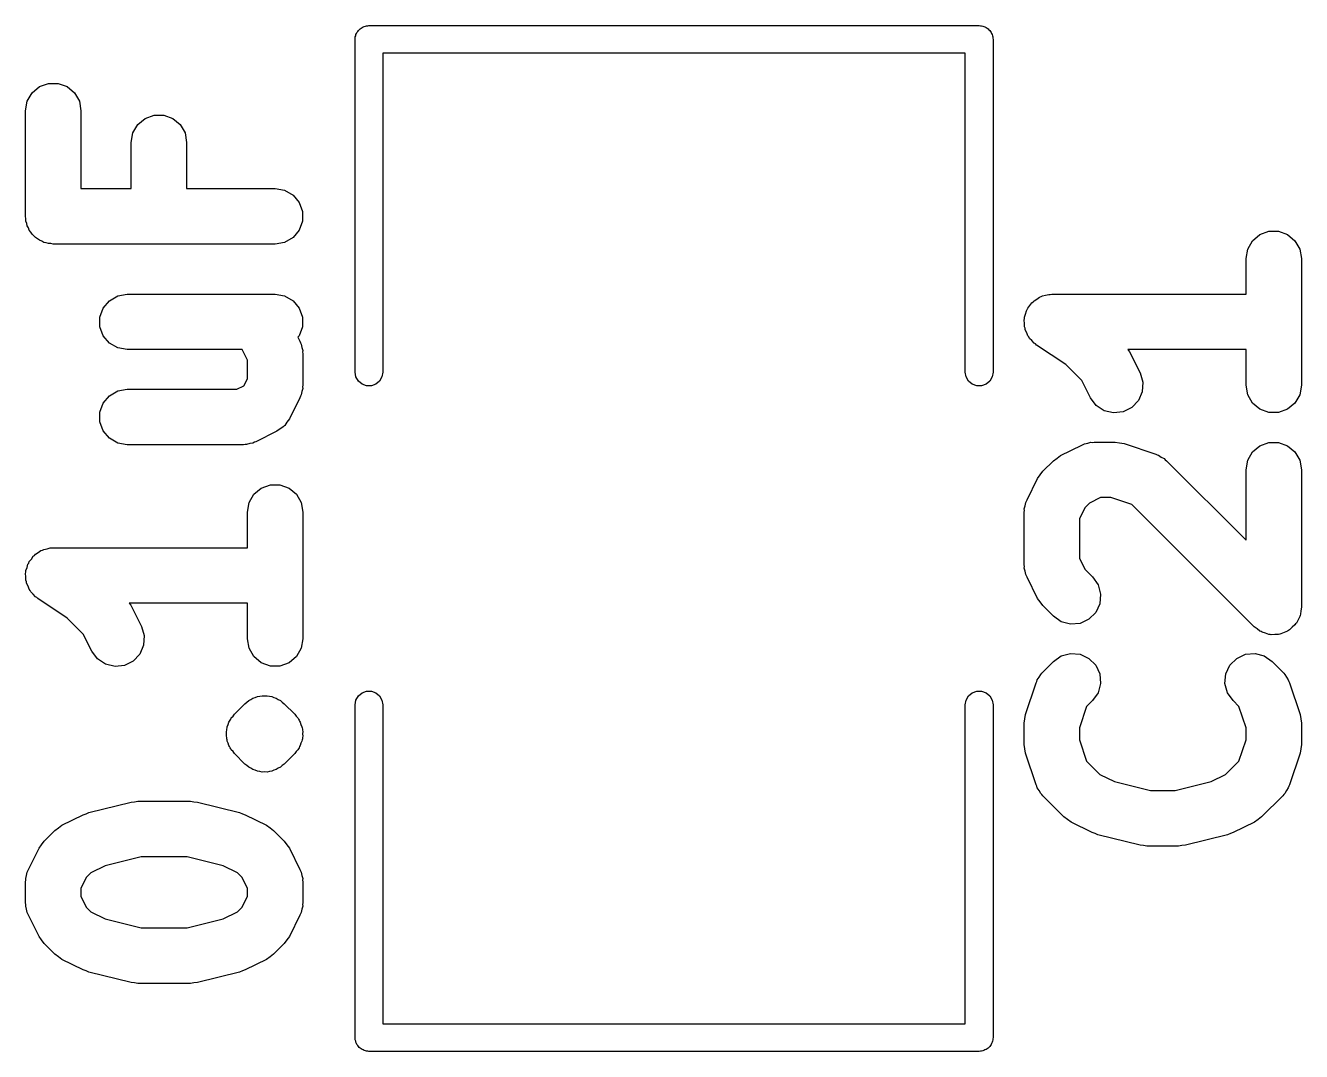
# Model space of a CAD drawing. Extents: x 51 to 137, y -158 to -25.
# Drawn here: x 87.45 to 93.3, y -100.53 to -95.83 of the extents above; entities that cross this region are included whole.
import ezdxf

# ---------------------------------------------------------------- set-up
doc = ezdxf.new("R2010")
doc.units = 0
doc.header["$MEASUREMENT"] = 0
doc.layers.add('BLACK', color=7, linetype='CONTINUOUS')

msp = doc.modelspace()

# ---------------------------------------------------------------- linework, layer by layer
at = {"layer": 'Black'}
for p, q in [((88.9701, -95.8687), (88.972, -95.8635)), ((88.972, -95.8635), (88.9756, -95.8592)), ((88.9756, -95.8592), (88.9784, -95.8544)), ((88.9784, -95.8544), (88.9826, -95.8508)), ((88.9826, -95.8508), (88.9862, -95.8466)), ((88.9862, -95.8466), (88.991, -95.8438)), ((88.991, -95.8438), (88.9952, -95.8402)), ((88.9952, -95.8402), (89.0005, -95.8383)), ((89.0005, -95.8383), (89.0053, -95.8355)), ((89.0053, -95.8355), (89.0108, -95.8346)), ((89.0108, -95.8346), (89.016, -95.8327)), ((89.016, -95.8327), (89.0215, -95.8327)), ((89.0215, -95.8327), (89.027, -95.8317)), ((89.027, -95.8317), (91.821, -95.8317)), ((91.821, -95.8317), (91.8265, -95.8327)), ((91.8265, -95.8327), (91.832, -95.8327)), ((91.832, -95.8327), (91.8372, -95.8346)), ((91.8372, -95.8346), (91.8427, -95.8355)), ((91.8427, -95.8355), (91.8475, -95.8383)), ((91.8475, -95.8383), (91.8528, -95.8402)), ((91.8528, -95.8402), (91.857, -95.8438)), ((91.857, -95.8438), (91.8618, -95.8466)), ((91.8618, -95.8466), (91.8654, -95.8508)), ((91.8654, -95.8508), (91.8696, -95.8544)), ((91.8696, -95.8544), (91.8724, -95.8592)), ((91.8724, -95.8592), (91.876, -95.8635)), ((91.876, -95.8635), (91.8779, -95.8687)), ((88.9635, -95.8952), (88.9645, -95.8897)), ((88.9635, -97.4192), (88.9635, -95.8952)), ((88.9645, -95.8842), (88.9664, -95.8789)), ((88.9645, -95.8897), (88.9645, -95.8842)), ((88.9664, -95.8789), (88.9673, -95.8735)), ((88.9673, -95.8735), (88.9701, -95.8687)), ((91.8779, -95.8687), (91.8807, -95.8735)), ((91.8807, -95.8735), (91.8816, -95.8789)), ((91.8816, -95.8789), (91.8835, -95.8842)), ((91.8835, -95.8842), (91.8835, -95.8897)), ((91.8835, -95.8897), (91.8845, -95.8952)), ((91.8845, -95.8952), (91.8845, -97.4192)), ((91.7575, -95.9587), (89.0905, -95.9587)), ((89.0905, -95.9587), (89.0905, -97.4192)), ((91.7575, -97.4192), (91.7575, -95.9587)), ((87.5181, -96.1118), (87.5596, -96.0967)), ((87.5596, -96.0967), (87.6037, -96.0967)), ((87.6037, -96.0967), (87.6451, -96.1118)), ((87.4623, -96.1783), (87.4843, -96.1401)), ((87.4843, -96.1401), (87.5181, -96.1118)), ((87.6451, -96.1118), (87.6789, -96.1401)), ((87.6789, -96.1401), (87.701, -96.1783)), ((87.4546, -96.2218), (87.4623, -96.1783)), ((87.701, -96.1783), (87.7086, -96.2218)), ((87.4546, -96.7056), (87.4546, -96.2218)), ((87.7086, -96.2218), (87.7086, -96.5786)), ((87.9681, -96.2853), (88.0019, -96.2569)), ((88.0019, -96.2569), (88.0434, -96.2418)), ((88.0434, -96.2418), (88.0875, -96.2418)), ((88.0875, -96.2418), (88.1289, -96.2569)), ((88.1289, -96.2569), (88.1627, -96.2853)), ((87.9384, -96.3669), (87.9461, -96.3235)), ((87.9461, -96.3235), (87.9681, -96.2853)), ((88.1627, -96.2853), (88.1848, -96.3235)), ((88.1848, -96.3235), (88.1924, -96.3669)), ((87.9384, -96.5786), (87.9384, -96.3669)), ((88.1924, -96.3669), (88.1924, -96.5786)), ((87.7086, -96.5786), (87.9384, -96.5786)), ((88.1924, -96.5786), (88.5976, -96.5786)), ((88.5976, -96.5786), (88.6411, -96.5862)), ((88.6411, -96.5862), (88.6793, -96.6083)), ((88.6793, -96.6083), (88.7076, -96.6421)), ((88.7076, -96.6421), (88.7227, -96.6835)), ((88.7227, -96.6835), (88.7227, -96.7276)), ((87.4565, -96.7165), (87.4546, -96.7056)), ((87.4565, -96.7276), (87.4565, -96.7165)), ((87.4603, -96.7381), (87.4565, -96.7276)), ((87.4623, -96.749), (87.4603, -96.7381)), ((88.7227, -96.7276), (88.7076, -96.7691)), ((87.4678, -96.7586), (87.4623, -96.749)), ((87.4716, -96.7691), (87.4678, -96.7586)), ((87.4788, -96.7776), (87.4716, -96.7691)), ((87.4843, -96.7872), (87.4788, -96.7776)), ((87.4928, -96.7944), (87.4843, -96.7872)), ((87.5, -96.8029), (87.4928, -96.7944)), ((88.7076, -96.7691), (88.6793, -96.8029)), ((93.0723, -96.8175), (93.1061, -96.7891)), ((93.1061, -96.7891), (93.1476, -96.774)), ((93.1476, -96.774), (93.1917, -96.774)), ((93.1917, -96.774), (93.2331, -96.7891)), ((93.2331, -96.7891), (93.2669, -96.8175)), ((87.5096, -96.8084), (87.5, -96.8029)), ((87.5181, -96.8156), (87.5096, -96.8084)), ((87.5286, -96.8194), (87.5181, -96.8156)), ((87.5382, -96.8249), (87.5286, -96.8194)), ((87.5491, -96.8268), (87.5382, -96.8249)), ((87.5596, -96.8307), (87.5491, -96.8268)), ((87.5707, -96.8307), (87.5596, -96.8307)), ((87.5816, -96.8326), (87.5707, -96.8307)), ((88.5976, -96.8326), (87.5816, -96.8326)), ((88.6411, -96.8249), (88.5976, -96.8326)), ((88.6793, -96.8029), (88.6411, -96.8249)), ((93.0426, -96.8991), (93.0503, -96.8557)), ((93.0503, -96.8557), (93.0723, -96.8175)), ((93.2669, -96.8175), (93.289, -96.8557)), ((93.289, -96.8557), (93.2966, -96.8991)), ((93.0426, -97.0624), (93.0426, -96.8991)), ((93.2966, -96.8991), (93.2966, -97.4797)), ((87.8103, -97.1259), (87.8387, -97.0921)), ((87.8387, -97.0921), (87.8768, -97.07)), ((87.8768, -97.07), (87.9203, -97.0624)), ((87.9203, -97.0624), (88.5976, -97.0624)), ((88.5976, -97.0624), (88.6411, -97.07)), ((88.6411, -97.07), (88.6793, -97.0921)), ((88.6793, -97.0921), (88.7076, -97.1259)), ((92.0675, -97.0975), (92.072, -97.0921)), ((92.072, -97.0921), (92.0851, -97.0845)), ((92.0851, -97.0845), (92.0973, -97.0755)), ((92.0973, -97.0755), (92.1041, -97.0736)), ((92.1041, -97.0736), (92.1102, -97.07)), ((92.1102, -97.07), (92.1251, -97.0674)), ((92.1251, -97.0674), (92.1397, -97.0632)), ((92.1397, -97.0632), (92.1467, -97.0636)), ((92.1467, -97.0636), (92.1536, -97.0624)), ((92.1536, -97.0624), (93.0426, -97.0624)), ((87.7952, -97.1673), (87.8103, -97.1259)), ((88.7076, -97.1259), (88.7227, -97.1673)), ((92.0337, -97.1531), (92.0373, -97.1384)), ((92.0373, -97.1384), (92.0412, -97.1325)), ((92.0412, -97.1325), (92.0436, -97.1259)), ((92.0436, -97.1259), (92.0534, -97.1143)), ((92.0534, -97.1143), (92.0618, -97.1017)), ((92.0618, -97.1017), (92.0675, -97.0975)), ((87.7952, -97.2114), (87.7952, -97.1673)), ((88.7227, -97.1673), (88.7227, -97.2114)), ((92.0269, -97.1812), (92.0285, -97.1744)), ((92.0285, -97.1963), (92.0269, -97.1812)), ((92.0285, -97.1673), (92.0337, -97.1531)), ((92.0285, -97.1744), (92.0285, -97.1673)), ((92.0285, -97.2114), (92.0285, -97.1963)), ((87.8103, -97.2529), (87.7952, -97.2114)), ((87.8387, -97.2867), (87.8103, -97.2529)), ((88.7076, -97.2529), (88.7021, -97.2595)), ((88.7021, -97.2595), (88.7112, -97.2777)), ((88.7227, -97.2114), (88.7076, -97.2529)), ((92.031, -97.2181), (92.0285, -97.2114)), ((92.0317, -97.2251), (92.031, -97.2181)), ((92.0384, -97.2386), (92.0317, -97.2251)), ((92.0436, -97.2529), (92.0384, -97.2386)), ((92.0482, -97.2583), (92.0436, -97.2529)), ((92.0513, -97.2646), (92.0482, -97.2583)), ((92.0622, -97.2751), (92.0513, -97.2646)), ((87.8768, -97.3087), (87.8387, -97.2867)), ((87.9203, -97.3164), (87.8768, -97.3087)), ((88.4466, -97.3164), (87.9203, -97.3164)), ((88.4706, -97.3645), (88.4466, -97.3164)), ((88.7112, -97.2777), (88.7133, -97.2848)), ((88.7133, -97.2848), (88.717, -97.2911)), ((88.717, -97.2911), (88.7195, -97.3058)), ((88.7195, -97.3058), (88.7238, -97.32)), ((88.7238, -97.32), (88.7233, -97.3273)), ((88.7233, -97.3273), (88.7246, -97.3345)), ((92.072, -97.2867), (92.0622, -97.2751)), ((92.0781, -97.2902), (92.072, -97.2867)), ((92.0832, -97.2951), (92.0781, -97.2902)), ((92.2178, -97.3848), (92.0832, -97.2951)), ((93.0426, -97.3164), (92.5019, -97.3164)), ((92.5019, -97.3164), (92.5091, -97.3261)), ((92.5091, -97.3261), (92.5575, -97.4229)), ((93.0426, -97.4797), (93.0426, -97.3164)), ((88.4706, -97.4497), (88.4706, -97.3645)), ((88.7246, -97.3345), (88.7246, -97.4797)), ((92.2911, -97.4581), (92.2178, -97.3848)), ((88.9673, -97.4409), (88.9635, -97.4192)), ((88.9784, -97.46), (88.9673, -97.4409)), ((89.0867, -97.4409), (89.0756, -97.46)), ((89.0905, -97.4192), (89.0867, -97.4409)), ((91.7613, -97.4409), (91.7575, -97.4192)), ((91.7724, -97.46), (91.7613, -97.4409)), ((91.8807, -97.4409), (91.8696, -97.46)), ((91.8845, -97.4192), (91.8807, -97.4409)), ((92.5575, -97.4229), (92.5701, -97.4652)), ((87.8768, -97.5055), (87.9203, -97.4978)), ((87.9203, -97.4978), (88.4225, -97.4978)), ((88.4225, -97.4978), (88.4546, -97.4818)), ((88.4546, -97.4818), (88.4706, -97.4497)), ((88.7238, -97.4942), (88.7195, -97.5085)), ((88.7246, -97.4797), (88.7233, -97.4869)), ((88.7233, -97.4869), (88.7238, -97.4942)), ((88.9952, -97.4742), (88.9784, -97.46)), ((89.016, -97.4817), (88.9952, -97.4742)), ((89.038, -97.4817), (89.016, -97.4817)), ((89.0587, -97.4742), (89.038, -97.4817)), ((89.0756, -97.46), (89.0587, -97.4742)), ((91.7892, -97.4742), (91.7724, -97.46)), ((91.81, -97.4817), (91.7892, -97.4742)), ((91.832, -97.4817), (91.81, -97.4817)), ((91.8528, -97.4742), (91.832, -97.4817)), ((91.8696, -97.46), (91.8528, -97.4742)), ((92.3303, -97.5365), (92.2911, -97.4581)), ((92.5701, -97.4652), (92.5674, -97.5092)), ((93.0503, -97.5231), (93.0426, -97.4797)), ((93.2966, -97.4797), (93.289, -97.5231)), ((87.7952, -97.6028), (87.8103, -97.5613)), ((87.8103, -97.5613), (87.8387, -97.5275)), ((87.8387, -97.5275), (87.8768, -97.5055)), ((88.7112, -97.5365), (88.6628, -97.6332)), ((88.7133, -97.5295), (88.7112, -97.5365)), ((88.717, -97.5231), (88.7133, -97.5295)), ((88.7195, -97.5085), (88.717, -97.5231)), ((92.3566, -97.5719), (92.3303, -97.5365)), ((92.5499, -97.5497), (92.5196, -97.5817)), ((92.5674, -97.5092), (92.5499, -97.5497)), ((93.0723, -97.5613), (93.0503, -97.5231)), ((93.1061, -97.5897), (93.0723, -97.5613)), ((93.2669, -97.5613), (93.2331, -97.5897)), ((93.289, -97.5231), (93.2669, -97.5613)), ((87.7952, -97.6469), (87.7952, -97.6028)), ((92.3934, -97.5962), (92.3566, -97.5719)), ((92.4363, -97.6064), (92.3934, -97.5962)), ((92.4801, -97.6014), (92.4363, -97.6064)), ((92.5196, -97.5817), (92.4801, -97.6014)), ((93.1476, -97.6047), (93.1061, -97.5897)), ((93.1917, -97.6047), (93.1476, -97.6047)), ((93.2331, -97.5897), (93.1917, -97.6047)), ((87.8103, -97.6883), (87.7952, -97.6469)), ((88.6366, -97.6687), (88.621, -97.6789)), ((88.6386, -97.6658), (88.6366, -97.6687)), ((88.6415, -97.6638), (88.6386, -97.6658)), ((88.6517, -97.6482), (88.6415, -97.6638)), ((88.6628, -97.6332), (88.6517, -97.6482)), ((87.8387, -97.7221), (87.8103, -97.6883)), ((87.8768, -97.7442), (87.8387, -97.7221)), ((88.606, -97.69), (88.5093, -97.7384)), ((88.621, -97.6789), (88.606, -97.69)), ((87.9203, -97.7518), (87.8768, -97.7442)), ((88.4525, -97.7518), (87.9203, -97.7518)), ((88.4597, -97.7505), (88.4525, -97.7518)), ((88.467, -97.751), (88.4597, -97.7505)), ((88.4813, -97.7467), (88.467, -97.751)), ((88.4959, -97.7442), (88.4813, -97.7467)), ((88.5023, -97.7405), (88.4959, -97.7442)), ((88.5093, -97.7384), (88.5023, -97.7405)), ((92.1936, -97.8015), (92.2903, -97.7531)), ((92.2903, -97.7531), (92.2974, -97.751)), ((92.2974, -97.751), (92.3037, -97.7474)), ((92.3037, -97.7474), (92.3184, -97.7448)), ((92.3184, -97.7448), (92.3326, -97.7406)), ((92.3326, -97.7406), (92.3399, -97.741)), ((92.3399, -97.741), (92.3471, -97.7397)), ((92.3471, -97.7397), (92.4439, -97.7397)), ((92.4439, -97.7397), (92.4639, -97.7433)), ((92.4639, -97.7433), (92.4841, -97.7462)), ((92.4841, -97.7462), (92.6292, -97.7946)), ((92.6292, -97.7946), (92.6356, -97.7981)), ((93.0503, -97.8233), (93.0723, -97.7851)), ((93.0723, -97.7851), (93.1061, -97.7567)), ((93.1061, -97.7567), (93.1476, -97.7417)), ((93.1476, -97.7417), (93.1917, -97.7417)), ((93.1917, -97.7417), (93.2331, -97.7567)), ((93.2331, -97.7567), (93.2669, -97.7851)), ((93.2669, -97.7851), (93.289, -97.8233)), ((92.1122, -97.8737), (92.1606, -97.8253)), ((92.1606, -97.8253), (92.1773, -97.8136)), ((92.1773, -97.8136), (92.1936, -97.8015)), ((92.6356, -97.7981), (92.6427, -97.8)), ((92.6427, -97.8), (92.6549, -97.8085)), ((92.6549, -97.8085), (92.668, -97.8156)), ((92.668, -97.8156), (92.6729, -97.8211)), ((92.6729, -97.8211), (92.6789, -97.8253)), ((92.6789, -97.8253), (93.0426, -98.1891)), ((93.0426, -97.8667), (93.0503, -97.8233)), ((93.289, -97.8233), (93.2966, -97.8667)), ((92.04, -98.0035), (92.0884, -97.9067)), ((92.0884, -97.9067), (92.1005, -97.8904)), ((92.1005, -97.8904), (92.1122, -97.8737)), ((93.0426, -98.1891), (93.0426, -97.8667)), ((93.2966, -97.8667), (93.2966, -98.4957)), ((88.5003, -97.9786), (88.5341, -97.9503)), ((88.5341, -97.9503), (88.5756, -97.9352)), ((88.5756, -97.9352), (88.6197, -97.9352)), ((88.6197, -97.9352), (88.6611, -97.9503)), ((88.6611, -97.9503), (88.6949, -97.9786)), ((88.4706, -98.0602), (88.4783, -98.0168)), ((88.4783, -98.0168), (88.5003, -97.9786)), ((88.6949, -97.9786), (88.717, -98.0168)), ((88.717, -98.0168), (88.7246, -98.0602)), ((92.0317, -98.0315), (92.0343, -98.0168)), ((92.0343, -98.0168), (92.0379, -98.0105)), ((92.0379, -98.0105), (92.04, -98.0035)), ((92.3256, -98.0195), (92.3064, -98.0387)), ((92.3771, -97.9937), (92.3256, -98.0195)), ((92.4233, -97.9937), (92.3771, -97.9937)), ((92.5204, -98.0261), (92.4233, -97.9937)), ((93.0798, -98.5855), (92.5204, -98.0261)), ((88.4706, -98.2235), (88.4706, -98.0602)), ((88.7246, -98.0602), (88.7246, -98.6408)), ((92.0266, -98.0602), (92.0279, -98.053)), ((92.0266, -98.3022), (92.0266, -98.0602)), ((92.0275, -98.0457), (92.0317, -98.0315)), ((92.0279, -98.053), (92.0275, -98.0457)), ((92.3064, -98.0387), (92.2806, -98.0902)), ((92.2806, -98.0902), (92.2806, -98.2722)), ((87.4898, -98.2628), (87.4955, -98.2586)), ((87.4955, -98.2586), (87.5, -98.2532)), ((87.5, -98.2532), (87.5131, -98.2457)), ((87.5131, -98.2457), (87.5253, -98.2367)), ((87.5253, -98.2367), (87.5321, -98.2347)), ((87.5321, -98.2347), (87.5382, -98.2312)), ((87.5382, -98.2312), (87.5531, -98.2286)), ((87.5531, -98.2286), (87.5677, -98.2243)), ((87.5677, -98.2243), (87.5747, -98.2248)), ((87.5747, -98.2248), (87.5816, -98.2235)), ((87.5816, -98.2235), (88.4706, -98.2235)), ((87.4565, -98.3285), (87.4617, -98.3142)), ((87.4617, -98.3142), (87.4653, -98.2995)), ((87.4653, -98.2995), (87.4692, -98.2936)), ((87.4692, -98.2936), (87.4716, -98.287)), ((87.4716, -98.287), (87.4814, -98.2754)), ((87.4814, -98.2754), (87.4898, -98.2628)), ((92.0279, -98.3094), (92.0266, -98.3022)), ((92.0275, -98.3167), (92.0279, -98.3094)), ((92.0317, -98.3309), (92.0275, -98.3167)), ((92.2806, -98.2722), (92.3064, -98.3237)), ((87.4549, -98.3424), (87.4565, -98.3355)), ((87.4565, -98.3574), (87.4549, -98.3424)), ((87.4565, -98.3355), (87.4565, -98.3285)), ((87.4565, -98.3726), (87.4565, -98.3574)), ((87.459, -98.3792), (87.4565, -98.3726)), ((87.4597, -98.3862), (87.459, -98.3792)), ((92.0343, -98.3456), (92.0317, -98.3309)), ((92.0379, -98.3519), (92.0343, -98.3456)), ((92.04, -98.3589), (92.0379, -98.3519)), ((92.0884, -98.4557), (92.04, -98.3589)), ((92.3064, -98.3237), (92.3402, -98.3575)), ((92.3402, -98.3575), (92.3655, -98.3936)), ((87.4664, -98.3998), (87.4597, -98.3862)), ((87.4716, -98.414), (87.4664, -98.3998)), ((87.4762, -98.4194), (87.4716, -98.414)), ((87.4793, -98.4257), (87.4762, -98.4194)), ((87.4902, -98.4362), (87.4793, -98.4257)), ((87.5, -98.4478), (87.4902, -98.4362)), ((92.3655, -98.3936), (92.3769, -98.4362)), ((92.3769, -98.4362), (92.3731, -98.4802)), ((87.5061, -98.4513), (87.5, -98.4478)), ((87.5112, -98.4562), (87.5061, -98.4513)), ((87.6458, -98.546), (87.5112, -98.4562)), ((88.4706, -98.4775), (87.9299, -98.4775)), ((87.9299, -98.4775), (87.9371, -98.4873)), ((87.9371, -98.4873), (87.9855, -98.584)), ((88.4706, -98.6408), (88.4706, -98.4775)), ((92.1005, -98.472), (92.0884, -98.4557)), ((92.1122, -98.4887), (92.1005, -98.472)), ((92.1606, -98.5371), (92.1122, -98.4887)), ((92.3731, -98.4802), (92.3544, -98.5201)), ((93.2966, -98.4957), (93.2937, -98.512)), ((87.7191, -98.6193), (87.6458, -98.546)), ((92.1967, -98.5624), (92.1606, -98.5371)), ((92.3232, -98.5513), (92.2833, -98.57)), ((92.3544, -98.5201), (92.3232, -98.5513)), ((93.2807, -98.5535), (93.2737, -98.5685)), ((93.289, -98.5391), (93.2807, -98.5535)), ((93.2899, -98.5336), (93.289, -98.5391)), ((93.2923, -98.5285), (93.2899, -98.5336)), ((93.2937, -98.512), (93.2923, -98.5285)), ((87.9855, -98.584), (87.9981, -98.6263)), ((92.2393, -98.5738), (92.1967, -98.5624)), ((92.2833, -98.57), (92.2393, -98.5738)), ((93.0934, -98.595), (93.0798, -98.5855)), ((93.1061, -98.6057), (93.0934, -98.595)), ((93.1114, -98.6076), (93.1061, -98.6057)), ((93.1159, -98.6108), (93.1114, -98.6076)), ((93.132, -98.6151), (93.1159, -98.6108)), ((93.2175, -98.6113), (93.2025, -98.6183)), ((93.2331, -98.6057), (93.2175, -98.6113)), ((93.2374, -98.6021), (93.2331, -98.6057)), ((93.2425, -98.5997), (93.2374, -98.6021)), ((93.2542, -98.588), (93.2425, -98.5997)), ((93.2669, -98.5773), (93.2542, -98.588)), ((93.2697, -98.5725), (93.2669, -98.5773)), ((93.2737, -98.5685), (93.2697, -98.5725)), ((87.7583, -98.6976), (87.7191, -98.6193)), ((87.9954, -98.6703), (87.9779, -98.7108)), ((87.9981, -98.6263), (87.9954, -98.6703)), ((88.4783, -98.6843), (88.4706, -98.6408)), ((88.7246, -98.6408), (88.717, -98.6843)), ((93.1476, -98.6207), (93.132, -98.6151)), ((93.1532, -98.6207), (93.1476, -98.6207)), ((93.1585, -98.6222), (93.1532, -98.6207)), ((93.1751, -98.6207), (93.1585, -98.6222)), ((93.1917, -98.6207), (93.1751, -98.6207)), ((93.1969, -98.6188), (93.1917, -98.6207)), ((93.2025, -98.6183), (93.1969, -98.6188)), ((87.7846, -98.733), (87.7583, -98.6976)), ((87.9779, -98.7108), (87.9476, -98.7428)), ((88.5003, -98.7225), (88.4783, -98.6843)), ((88.5341, -98.7508), (88.5003, -98.7225)), ((88.6949, -98.7225), (88.6611, -98.7508)), ((88.717, -98.6843), (88.6949, -98.7225)), ((92.1606, -98.7445), (92.1967, -98.7192)), ((92.1967, -98.7192), (92.2393, -98.7078)), ((92.2393, -98.7078), (92.2833, -98.7117)), ((92.2833, -98.7117), (92.3232, -98.7303)), ((93, -98.7303), (93.04, -98.7117)), ((93.04, -98.7117), (93.0839, -98.7078)), ((93.0839, -98.7078), (93.1265, -98.7192)), ((93.1265, -98.7192), (93.1627, -98.7445)), ((87.8214, -98.7573), (87.7846, -98.733)), ((87.8643, -98.7676), (87.8214, -98.7573)), ((87.9081, -98.7625), (87.8643, -98.7676)), ((87.9476, -98.7428), (87.9081, -98.7625)), ((88.5756, -98.7659), (88.5341, -98.7508)), ((88.6197, -98.7659), (88.5756, -98.7659)), ((88.6611, -98.7508), (88.6197, -98.7659)), ((92.1122, -98.7929), (92.1606, -98.7445)), ((92.3232, -98.7303), (92.3544, -98.7615)), ((92.3544, -98.7615), (92.3731, -98.8015)), ((92.9502, -98.8015), (92.9688, -98.7615)), ((92.9688, -98.7615), (93, -98.7303)), ((93.1627, -98.7445), (93.211, -98.7929)), ((92.0331, -98.9877), (92.0815, -98.8426)), ((92.0815, -98.8426), (92.085, -98.8361)), ((92.085, -98.8361), (92.0869, -98.8291)), ((92.0869, -98.8291), (92.0954, -98.8169)), ((92.0954, -98.8169), (92.1025, -98.8038)), ((92.1025, -98.8038), (92.108, -98.7989)), ((92.108, -98.7989), (92.1122, -98.7929)), ((92.3769, -98.8454), (92.3655, -98.888)), ((92.3731, -98.8015), (92.3769, -98.8454)), ((92.9463, -98.8454), (92.9502, -98.8015)), ((92.9578, -98.888), (92.9463, -98.8454)), ((93.211, -98.7929), (93.2152, -98.7989)), ((93.2152, -98.7989), (93.2207, -98.8038)), ((93.2207, -98.8038), (93.2278, -98.8169)), ((93.2278, -98.8169), (93.2363, -98.8291)), ((93.2363, -98.8291), (93.2382, -98.8361)), ((93.2382, -98.8361), (93.2417, -98.8426)), ((93.2417, -98.8426), (93.2901, -98.9877)), ((88.5164, -98.9052), (88.5274, -98.9042)), ((88.5274, -98.9042), (88.5382, -98.9013)), ((88.5382, -98.9013), (88.5492, -98.9023)), ((88.5492, -98.9023), (88.5603, -98.9013)), ((88.5603, -98.9013), (88.571, -98.9042)), ((88.571, -98.9042), (88.5821, -98.9052)), ((88.9673, -98.9215), (88.9784, -98.9024)), ((88.9784, -98.9024), (88.9952, -98.8882)), ((88.9952, -98.8882), (89.016, -98.8807)), ((89.016, -98.8807), (89.038, -98.8807)), ((89.038, -98.8807), (89.0587, -98.8882)), ((89.0587, -98.8882), (89.0756, -98.9024)), ((89.0756, -98.9024), (89.0867, -98.9215)), ((91.7613, -98.9215), (91.7724, -98.9024)), ((91.7724, -98.9024), (91.7892, -98.8882)), ((91.7892, -98.8882), (91.81, -98.8807)), ((91.81, -98.8807), (91.832, -98.8807)), ((91.832, -98.8807), (91.8528, -98.8882)), ((91.8528, -98.8882), (91.8696, -98.9024)), ((91.8696, -98.9024), (91.8807, -98.9215)), ((92.3655, -98.888), (92.3402, -98.9241)), ((92.9831, -98.9241), (92.9578, -98.888)), ((88.4111, -98.9864), (88.4594, -98.9381)), ((88.4594, -98.9381), (88.4685, -98.9317)), ((88.4685, -98.9317), (88.4764, -98.9238)), ((88.4764, -98.9238), (88.4865, -98.9191)), ((88.4865, -98.9191), (88.4956, -98.9128)), ((88.4956, -98.9128), (88.5063, -98.9099)), ((88.5063, -98.9099), (88.5164, -98.9052)), ((88.5821, -98.9052), (88.5922, -98.9099)), ((88.5922, -98.9099), (88.6029, -98.9128)), ((88.6029, -98.9128), (88.612, -98.9191)), ((88.612, -98.9191), (88.6221, -98.9238)), ((88.6221, -98.9238), (88.6299, -98.9317)), ((88.6299, -98.9317), (88.639, -98.9381)), ((88.639, -98.9381), (88.6874, -98.9864)), ((88.9635, -98.9432), (88.9673, -98.9215)), ((88.9635, -100.467), (88.9635, -98.9432)), ((89.0867, -98.9215), (89.0905, -98.9432)), ((89.0905, -98.9432), (89.0905, -100.404)), ((91.7575, -98.9432), (91.7613, -98.9215)), ((91.7575, -100.404), (91.7575, -98.9432)), ((91.8807, -98.9215), (91.8845, -98.9432)), ((91.8845, -98.9432), (91.8845, -100.467)), ((92.313, -98.9513), (92.2806, -99.0485)), ((92.3402, -98.9241), (92.313, -98.9513)), ((93.0102, -98.9513), (92.9831, -98.9241)), ((93.0426, -99.0485), (93.0102, -98.9513)), ((88.3858, -99.0226), (88.389, -99.018)), ((88.389, -99.018), (88.3909, -99.0127)), ((88.3909, -99.0127), (88.3945, -99.0085)), ((88.3945, -99.0085), (88.3968, -99.0034)), ((88.3968, -99.0034), (88.4047, -98.9955)), ((88.4047, -98.9955), (88.4111, -98.9864)), ((88.6874, -98.9864), (88.6938, -98.9955)), ((88.6938, -98.9955), (88.7017, -99.0034)), ((88.7017, -99.0034), (88.704, -99.0085)), ((88.704, -99.0085), (88.7076, -99.0127)), ((88.7076, -99.0127), (88.7095, -99.018)), ((88.7095, -99.018), (88.7127, -99.0226)), ((92.0266, -99.0279), (92.0301, -99.0078)), ((92.0301, -99.0078), (92.0331, -98.9877)), ((93.2901, -98.9877), (93.2931, -99.0078)), ((93.2931, -99.0078), (93.2966, -99.0279)), ((88.3743, -99.0652), (88.3758, -99.0598)), ((88.3753, -99.0762), (88.3743, -99.0652)), ((88.3743, -99.0873), (88.3753, -99.0762)), ((88.3758, -99.0542), (88.3777, -99.0489)), ((88.3758, -99.0598), (88.3758, -99.0542)), ((88.3777, -99.0489), (88.3782, -99.0434)), ((88.3782, -99.0434), (88.3829, -99.0333)), ((88.3829, -99.0333), (88.3858, -99.0226)), ((88.7127, -99.0226), (88.7156, -99.0333)), ((88.7156, -99.0333), (88.7203, -99.0434)), ((88.7203, -99.0434), (88.7208, -99.0489)), ((88.7208, -99.0489), (88.7227, -99.0542)), ((88.7227, -99.0542), (88.7227, -99.0598)), ((88.7227, -99.0598), (88.7241, -99.0652)), ((88.7241, -99.0652), (88.7232, -99.0762)), ((88.7232, -99.0762), (88.7241, -99.0873)), ((92.0266, -99.1246), (92.0266, -99.0279)), ((92.2806, -99.0485), (92.2806, -99.104)), ((93.0426, -99.104), (93.0426, -99.0485)), ((93.2966, -99.0279), (93.2966, -99.1246)), ((88.3758, -99.0927), (88.3743, -99.0873)), ((88.3758, -99.0983), (88.3758, -99.0927)), ((88.3777, -99.1036), (88.3758, -99.0983)), ((88.3782, -99.1091), (88.3777, -99.1036)), ((88.3829, -99.1192), (88.3782, -99.1091)), ((88.3858, -99.1299), (88.3829, -99.1192)), ((88.389, -99.1345), (88.3858, -99.1299)), ((88.3909, -99.1397), (88.389, -99.1345)), ((88.7095, -99.1345), (88.7076, -99.1397)), ((88.7127, -99.1299), (88.7095, -99.1345)), ((88.7156, -99.1192), (88.7127, -99.1299)), ((88.7203, -99.1091), (88.7156, -99.1192)), ((88.7208, -99.1036), (88.7203, -99.1091)), ((88.7227, -99.0983), (88.7208, -99.1036)), ((88.7241, -99.0873), (88.7227, -99.0927)), ((88.7227, -99.0927), (88.7227, -99.0983)), ((92.0301, -99.1447), (92.0266, -99.1246)), ((92.2806, -99.104), (92.313, -99.2012)), ((93.0102, -99.2012), (93.0426, -99.104)), ((93.2966, -99.1246), (93.2931, -99.1447)), ((88.3945, -99.144), (88.3909, -99.1397)), ((88.3968, -99.1491), (88.3945, -99.144)), ((88.4047, -99.1569), (88.3968, -99.1491)), ((88.4111, -99.166), (88.4047, -99.1569)), ((88.4594, -99.2144), (88.4111, -99.166)), ((88.6874, -99.166), (88.639, -99.2144)), ((88.6938, -99.1569), (88.6874, -99.166)), ((88.7017, -99.1491), (88.6938, -99.1569)), ((88.704, -99.144), (88.7017, -99.1491)), ((88.7076, -99.1397), (88.704, -99.144)), ((92.0331, -99.1648), (92.0301, -99.1447)), ((92.0815, -99.3099), (92.0331, -99.1648)), ((93.2901, -99.1648), (93.2417, -99.3099)), ((93.2931, -99.1447), (93.2901, -99.1648)), ((88.4685, -99.2208), (88.4594, -99.2144)), ((88.4764, -99.2287), (88.4685, -99.2208)), ((88.4865, -99.2334), (88.4764, -99.2287)), ((88.4956, -99.2397), (88.4865, -99.2334)), ((88.5063, -99.2426), (88.4956, -99.2397)), ((88.5164, -99.2473), (88.5063, -99.2426)), ((88.5274, -99.2483), (88.5164, -99.2473)), ((88.5382, -99.2511), (88.5274, -99.2483)), ((88.5492, -99.2502), (88.5382, -99.2511)), ((88.5603, -99.2511), (88.5492, -99.2502)), ((88.571, -99.2483), (88.5603, -99.2511)), ((88.5821, -99.2473), (88.571, -99.2483)), ((88.5922, -99.2426), (88.5821, -99.2473)), ((88.6029, -99.2397), (88.5922, -99.2426)), ((88.612, -99.2334), (88.6029, -99.2397)), ((88.6221, -99.2287), (88.612, -99.2334)), ((88.6299, -99.2208), (88.6221, -99.2287)), ((88.639, -99.2144), (88.6299, -99.2208)), ((92.313, -99.2012), (92.374, -99.2622)), ((92.9492, -99.2622), (93.0102, -99.2012)), ((92.085, -99.3164), (92.0815, -99.3099)), ((92.374, -99.2622), (92.4398, -99.2951)), ((92.4398, -99.2951), (92.6047, -99.3363)), ((92.7186, -99.3363), (92.8834, -99.2951)), ((92.8834, -99.2951), (92.9492, -99.2622)), ((93.2417, -99.3099), (93.2382, -99.3164)), ((92.0869, -99.3234), (92.085, -99.3164)), ((92.0954, -99.3356), (92.0869, -99.3234)), ((92.1025, -99.3487), (92.0954, -99.3356)), ((92.108, -99.3536), (92.1025, -99.3487)), ((92.1122, -99.3596), (92.108, -99.3536)), ((92.209, -99.4563), (92.1122, -99.3596)), ((92.6047, -99.3363), (92.7186, -99.3363)), ((93.211, -99.3596), (93.1143, -99.4563)), ((93.2152, -99.3536), (93.211, -99.3596)), ((93.2207, -99.3487), (93.2152, -99.3536)), ((93.2278, -99.3356), (93.2207, -99.3487)), ((93.2363, -99.3234), (93.2278, -99.3356)), ((93.2382, -99.3164), (93.2363, -99.3234)), ((87.7443, -99.4368), (87.9379, -99.3885)), ((87.9379, -99.3885), (87.9534, -99.3874)), ((87.9534, -99.3874), (87.9687, -99.3847)), ((87.9687, -99.3847), (88.2106, -99.3847)), ((88.2106, -99.3847), (88.2259, -99.3874)), ((88.2259, -99.3874), (88.2414, -99.3885)), ((88.2414, -99.3885), (88.4349, -99.4368)), ((87.6216, -99.4948), (87.7183, -99.4465)), ((87.7183, -99.4465), (87.7317, -99.4425)), ((87.7317, -99.4425), (87.7443, -99.4368)), ((88.4349, -99.4368), (88.4476, -99.4425)), ((88.4476, -99.4425), (88.4609, -99.4465)), ((88.4609, -99.4465), (88.5577, -99.4948)), ((92.2256, -99.468), (92.209, -99.4563)), ((92.242, -99.4801), (92.2256, -99.468)), ((92.3387, -99.5285), (92.242, -99.4801)), ((93.0813, -99.4801), (92.9845, -99.5285)), ((93.0976, -99.468), (93.0813, -99.4801)), ((93.1143, -99.4563), (93.0976, -99.468)), ((87.5402, -99.567), (87.5886, -99.5186)), ((87.5886, -99.5186), (87.6053, -99.507)), ((87.6053, -99.507), (87.6216, -99.4948)), ((88.5577, -99.4948), (88.574, -99.507)), ((88.574, -99.507), (88.5907, -99.5186)), ((88.5907, -99.5186), (88.639, -99.567)), ((92.352, -99.5325), (92.3387, -99.5285)), ((92.3647, -99.5381), (92.352, -99.5325)), ((92.5582, -99.5865), (92.3647, -99.5381)), ((92.9585, -99.5381), (92.765, -99.5865)), ((92.9712, -99.5325), (92.9585, -99.5381)), ((92.9845, -99.5285), (92.9712, -99.5325)), ((87.468, -99.6968), (87.5164, -99.6)), ((87.5164, -99.6), (87.5285, -99.5837)), ((87.5285, -99.5837), (87.5402, -99.567)), ((88.639, -99.567), (88.6507, -99.5837)), ((88.6507, -99.5837), (88.6628, -99.6)), ((88.6628, -99.6), (88.7112, -99.6968)), ((92.5737, -99.5876), (92.5582, -99.5865)), ((92.589, -99.5903), (92.5737, -99.5876)), ((92.7342, -99.5903), (92.589, -99.5903)), ((92.7495, -99.5876), (92.7342, -99.5903)), ((92.765, -99.5865), (92.7495, -99.5876)), ((87.9843, -99.6387), (87.8195, -99.6799)), ((88.1949, -99.6387), (87.9843, -99.6387)), ((88.3598, -99.6799), (88.1949, -99.6387)), ((87.4597, -99.7248), (87.4623, -99.7101)), ((87.4623, -99.7101), (87.4659, -99.7038)), ((87.4659, -99.7038), (87.468, -99.6968)), ((87.7536, -99.7128), (87.7344, -99.7321)), ((87.8195, -99.6799), (87.7536, -99.7128)), ((88.4256, -99.7128), (88.3598, -99.6799)), ((88.4449, -99.7321), (88.4256, -99.7128)), ((88.7112, -99.6968), (88.7133, -99.7038)), ((88.7133, -99.7038), (88.717, -99.7101)), ((88.717, -99.7101), (88.7195, -99.7248)), ((87.4546, -99.7536), (87.4559, -99.7464)), ((87.4546, -99.8503), (87.4546, -99.7536)), ((87.4555, -99.7391), (87.4597, -99.7248)), ((87.4559, -99.7464), (87.4555, -99.7391)), ((87.7344, -99.7321), (87.7086, -99.7836)), ((88.4706, -99.7836), (88.4449, -99.7321)), ((88.7195, -99.7248), (88.7238, -99.7391)), ((88.7238, -99.7391), (88.7233, -99.7464)), ((88.7233, -99.7464), (88.7246, -99.7536)), ((88.7246, -99.7536), (88.7246, -99.8503)), ((87.7086, -99.7836), (87.7086, -99.8204)), ((87.7086, -99.8204), (87.7344, -99.8719)), ((88.4449, -99.8719), (88.4706, -99.8204)), ((88.4706, -99.8204), (88.4706, -99.7836)), ((87.4559, -99.8576), (87.4546, -99.8503)), ((87.4555, -99.8649), (87.4559, -99.8576)), ((87.4597, -99.8791), (87.4555, -99.8649)), ((87.4623, -99.8938), (87.4597, -99.8791)), ((87.4659, -99.9001), (87.4623, -99.8938)), ((87.7344, -99.8719), (87.7536, -99.8911)), ((87.7536, -99.8911), (87.8195, -99.924)), ((88.3598, -99.924), (88.4256, -99.8911)), ((88.4256, -99.8911), (88.4449, -99.8719)), ((88.717, -99.8938), (88.7133, -99.9001)), ((88.7195, -99.8791), (88.717, -99.8938)), ((88.7238, -99.8649), (88.7195, -99.8791)), ((88.7246, -99.8503), (88.7233, -99.8576)), ((88.7233, -99.8576), (88.7238, -99.8649)), ((87.468, -99.9071), (87.4659, -99.9001)), ((87.5164, -100.004), (87.468, -99.9071)), ((87.8195, -99.924), (87.9843, -99.9652)), ((88.1949, -99.9652), (88.3598, -99.924)), ((88.7112, -99.9071), (88.6628, -100.004)), ((88.7133, -99.9001), (88.7112, -99.9071)), ((87.5285, -100.02), (87.5164, -100.004)), ((87.9843, -99.9652), (88.1949, -99.9652)), ((88.6628, -100.004), (88.6507, -100.02)), ((87.5402, -100.037), (87.5285, -100.02)), ((87.5886, -100.085), (87.5402, -100.037)), ((88.639, -100.037), (88.5907, -100.085)), ((88.6507, -100.02), (88.639, -100.037)), ((87.6053, -100.097), (87.5886, -100.085)), ((87.6216, -100.109), (87.6053, -100.097)), ((87.7183, -100.157), (87.6216, -100.109)), ((88.5577, -100.109), (88.4609, -100.157)), ((88.574, -100.097), (88.5577, -100.109)), ((88.5907, -100.085), (88.574, -100.097)), ((87.7317, -100.161), (87.7183, -100.157)), ((87.7443, -100.167), (87.7317, -100.161)), ((87.9379, -100.215), (87.7443, -100.167)), ((88.4349, -100.167), (88.2414, -100.215)), ((88.4476, -100.161), (88.4349, -100.167)), ((88.4609, -100.157), (88.4476, -100.161)), ((87.9534, -100.217), (87.9379, -100.215)), ((87.9687, -100.219), (87.9534, -100.217)), ((88.2106, -100.219), (87.9687, -100.219)), ((88.2259, -100.217), (88.2106, -100.219)), ((88.2414, -100.215), (88.2259, -100.217)), ((89.0905, -100.404), (91.7575, -100.404)), ((88.9645, -100.473), (88.9635, -100.467)), ((88.9645, -100.478), (88.9645, -100.473)), ((88.9664, -100.483), (88.9645, -100.478)), ((91.8835, -100.478), (91.8816, -100.483)), ((91.8845, -100.467), (91.8835, -100.473)), ((91.8835, -100.473), (91.8835, -100.478)), ((88.9673, -100.489), (88.9664, -100.483)), ((88.9701, -100.494), (88.9673, -100.489)), ((88.972, -100.499), (88.9701, -100.494)), ((88.9756, -100.503), (88.972, -100.499)), ((88.9784, -100.508), (88.9756, -100.503)), ((88.9826, -100.512), (88.9784, -100.508)), ((88.9862, -100.516), (88.9826, -100.512)), ((88.991, -100.519), (88.9862, -100.516)), ((88.9952, -100.522), (88.991, -100.519)), ((89.0005, -100.524), (88.9952, -100.522)), ((89.0053, -100.527), (89.0005, -100.524)), ((89.0108, -100.528), (89.0053, -100.527)), ((89.016, -100.53), (89.0108, -100.528)), ((89.0215, -100.53), (89.016, -100.53)), ((89.027, -100.531), (89.0215, -100.53)), ((91.821, -100.531), (89.027, -100.531)), ((91.8265, -100.53), (91.821, -100.531)), ((91.832, -100.53), (91.8265, -100.53)), ((91.8372, -100.528), (91.832, -100.53)), ((91.8427, -100.527), (91.8372, -100.528)), ((91.8475, -100.524), (91.8427, -100.527)), ((91.8528, -100.522), (91.8475, -100.524)), ((91.857, -100.519), (91.8528, -100.522)), ((91.8618, -100.516), (91.857, -100.519)), ((91.8654, -100.512), (91.8618, -100.516)), ((91.8696, -100.508), (91.8654, -100.512)), ((91.8724, -100.503), (91.8696, -100.508)), ((91.876, -100.499), (91.8724, -100.503)), ((91.8779, -100.494), (91.876, -100.499)), ((91.8807, -100.489), (91.8779, -100.494)), ((91.8816, -100.483), (91.8807, -100.489))]:
    msp.add_line(p, q, dxfattribs=at)

doc.saveas('drawing.dxf')
